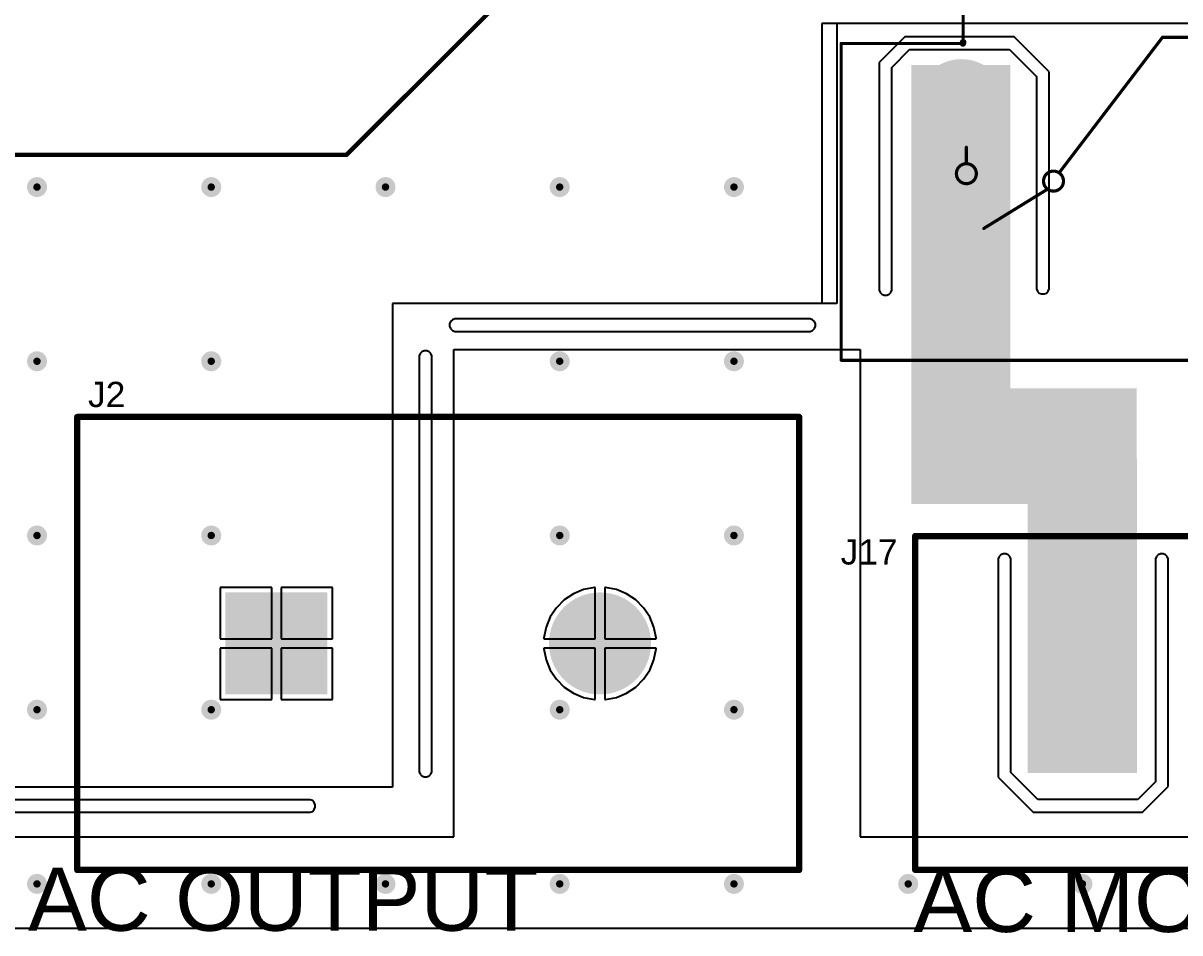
# Model space of a CAD drawing. Header units: millimetres. Extents: x -3 to 175, y -4 to 177.
# Drawn here: x 42.32 to 88.79, y -3.45 to 33.11 of the extents above; entities that cross this region are included whole.
import ezdxf

# ---------------------------------------------------------------- set-up
doc = ezdxf.new("R2010")
doc.units = ezdxf.units.MM
for name, color, linetype in [('BottomLayer', 5, 'Continuous'), ('BottomSolder', 6, 'Continuous'), ('MultiLayer', 9, 'Continuous'), ('PadHoleLayer', 156, 'Continuous'), ('TopLayer', 1, 'Continuous'), ('TopOverlay', 2, 'Continuous'), ('TopSolder', 216, 'Continuous'), ('ViaHoleLayer', 16, 'Continuous')]:
    doc.layers.add(name, color=color, linetype=linetype)
doc.styles.add('Arial', font='', dxfattribs={"height": 0.2})
doc.styles.get('Arial').set_extended_font_data('Arial')

# ---------------------------------------------------------------- blocks, each defined once
blk = doc.blocks.new('SLA_05VDC_SL_A_2')
at = {"layer": 'BottomLayer'}
h = blk.add_hatch(color=5, dxfattribs=at)
edge = h.paths.add_edge_path()
edge.add_arc((8.9, 7.6), 1.75, 0, 360)
h = blk.add_hatch(color=5, dxfattribs=at)
edge = h.paths.add_edge_path()
edge.add_arc((-8.9, 5.1), 1.75, 0, 360)
h = blk.add_hatch(color=5, dxfattribs=at)
edge = h.paths.add_edge_path()
edge.add_arc((-5.1, -7.6), 1.25, 0, 360)
h = blk.add_hatch(color=5, dxfattribs=at)
edge = h.paths.add_edge_path()
edge.add_arc((5.1, -7.6), 1.25, 0, 360)
at = {"layer": 'BottomSolder'}
h = blk.add_hatch(color=6, dxfattribs=at)
edge = h.paths.add_edge_path()
edge.add_arc((8.9, 7.6), 1.801, 0, 360)
h = blk.add_hatch(color=6, dxfattribs=at)
edge = h.paths.add_edge_path()
edge.add_arc((-8.9, 5.1), 1.801, 0, 360)
h = blk.add_hatch(color=6, dxfattribs=at)
edge = h.paths.add_edge_path()
edge.add_arc((-5.1, -7.6), 1.301, 0, 360)
h = blk.add_hatch(color=6, dxfattribs=at)
edge = h.paths.add_edge_path()
edge.add_arc((5.1, -7.6), 1.301, 0, 360)
at = {"layer": 'MultiLayer'}
h = blk.add_hatch(color=9, dxfattribs=at)
edge = h.paths.add_edge_path()
edge.add_arc((8.9, 7.6), 1.75, 0, 360)
h = blk.add_hatch(color=9, dxfattribs=at)
edge = h.paths.add_edge_path()
edge.add_arc((-8.9, 5.1), 1.75, 0, 360)
h = blk.add_hatch(color=9, dxfattribs=at)
edge = h.paths.add_edge_path()
edge.add_arc((-5.1, -7.6), 1.25, 0, 360)
h = blk.add_hatch(color=9, dxfattribs=at)
edge = h.paths.add_edge_path()
edge.add_arc((5.1, -7.6), 1.25, 0, 360)
at = {"layer": 'PadHoleLayer'}
h = blk.add_hatch(color=156, dxfattribs=at)
edge = h.paths.add_edge_path()
edge.add_arc((8.9, 7.6), 1.1, 0, 360)
h = blk.add_hatch(color=156, dxfattribs=at)
edge = h.paths.add_edge_path()
edge.add_arc((-8.9, 5.1), 1.1, 0, 360)
h = blk.add_hatch(color=156, dxfattribs=at)
edge = h.paths.add_edge_path()
edge.add_arc((-5.1, -7.6), 0.6, 0, 360)
h = blk.add_hatch(color=156, dxfattribs=at)
edge = h.paths.add_edge_path()
edge.add_arc((5.1, -7.6), 0.6, 0, 360)
at = {"layer": 'TopLayer'}
h = blk.add_hatch(color=1, dxfattribs=at)
edge = h.paths.add_edge_path()
edge.add_arc((8.9, 7.6), 1.75, 0, 360)
h = blk.add_hatch(color=1, dxfattribs=at)
edge = h.paths.add_edge_path()
edge.add_arc((-8.9, 5.1), 1.75, 0, 360)
h = blk.add_hatch(color=1, dxfattribs=at)
edge = h.paths.add_edge_path()
edge.add_arc((-5.1, -7.6), 1.25, 0, 360)
h = blk.add_hatch(color=1, dxfattribs=at)
edge = h.paths.add_edge_path()
edge.add_arc((5.1, -7.6), 1.25, 0, 360)
at = {"layer": 'TopSolder'}
h = blk.add_hatch(color=216, dxfattribs=at)
edge = h.paths.add_edge_path()
edge.add_arc((8.9, 7.6), 1.801, 0, 360)
h = blk.add_hatch(color=216, dxfattribs=at)
edge = h.paths.add_edge_path()
edge.add_arc((-8.9, 5.1), 1.801, 0, 360)
h = blk.add_hatch(color=216, dxfattribs=at)
edge = h.paths.add_edge_path()
edge.add_arc((-5.1, -7.6), 1.301, 0, 360)
h = blk.add_hatch(color=216, dxfattribs=at)
edge = h.paths.add_edge_path()
edge.add_arc((5.1, -7.6), 1.301, 0, 360)
at = {"layer": 'TopOverlay'}
for points, const_width in [([(-13.8, 17.899), (-13.8, 0.957)], 0.127), ([(13.701, 17.899), (-13.8, 17.899)], 0.127), ([(13.731, 17.899), (13.701, 17.899)], 0.127), ([(13.731, 17.899), (13.731, 5.174)], 0.127), ([(8.001, 12.601), (5.44, 11.023)], 0.127), ([(4.976, 10.368), (0.82, 4.92)], 0.127), ([(8.702, 10), (8.702, 9.341)], 0.127), ([(8.841, 5.123), (8.827, 5.123)], 0.254), ([(8.841, 5.174), (8.841, 5.123)], 0.254), ([(8.827, 5.123), (8.827, -14.051)], 0.127), ([(13.731, 5.174), (8.841, 5.174)], 0.127), ([(0.82, 4.92), (-6.7, 4.95)], 0.127), ([(-11.285, 0.95), (-13.792, 0.95)], 0.127), ([(-11.285, 0.95), (-11.285, -14.051)], 0.127), ([(-3.8, -7.18), (-3.8, -7.35)], 0.127), ([(-2.578, -7.18), (-3.8, -7.18)], 0.127), ([(3.7, -7.081), (2.421, -7.081)], 0.127), ([(3.7, -7.081), (3.7, -7.251)], 0.127), ([(8.827, -14.051), (-11.285, -14.051)], 0.127)]:
    blk.add_lwpolyline(points, dxfattribs=dict(at, const_width=const_width))
for points, const_width in [([(-13.832, 17.899, 1), (-13.768, 17.899, 1)], 0.0635), ([(-13.832, 17.899, 1), (-13.768, 17.899, 1)], 0.0635), ([(13.669, 17.899, 1), (13.733, 17.899, 1)], 0.0635), ([(13.669, 17.899, 1), (13.733, 17.899, 1)], 0.0635), ([(13.699, 17.899, 1), (13.763, 17.899, 1)], 0.0635), ([(13.699, 17.899, 1), (13.763, 17.899, 1)], 0.0635), ([(7.969, 12.601, 1), (8.033, 12.601, 1)], 0.0635), ([(5.602, 10.7, 1), (4.8, 10.7, 1)], 0.127), ([(4.768, 10.7, 1), (4.831, 10.7, 1)], 0.0635), ([(5.408, 11.023, 1), (5.472, 11.023, 1)], 0.0635), ([(5.57, 10.7, 1), (5.634, 10.7, 1)], 0.0635), ([(9.103, 10.401, 1), (8.3, 10.401, 1)], 0.127), ([(4.944, 10.368, 1), (5.008, 10.368, 1)], 0.0635), ([(8.268, 10.401, 1), (8.332, 10.401, 1)], 0.0635), ([(9.071, 10.401, 1), (9.134, 10.401, 1)], 0.0635), ([(8.67, 10, 1), (8.734, 10, 1)], 0.0635), ([(8.67, 9.341, 1), (8.734, 9.341, 1)], 0.0635), ([(8.763, 5.123, 1), (8.89, 5.123, 1)], 0.127), ([(8.777, 5.174, 1), (8.904, 5.174, 1)], 0.127), ([(8.777, 5.123, 1), (8.904, 5.123, 1)], 0.127), ([(8.777, 5.123, 1), (8.904, 5.123, 1)], 0.127), ([(8.795, 5.123, 1), (8.859, 5.123, 1)], 0.0635), ([(8.809, 5.174, 1), (8.873, 5.174, 1)], 0.0635), ([(13.699, 5.174, 1), (13.763, 5.174, 1)], 0.0635), ([(13.699, 5.174, 1), (13.763, 5.174, 1)], 0.0635), ([(-6.732, 4.95, 1), (-6.668, 4.95, 1)], 0.0635), ([(0.789, 4.92, 1), (0.852, 4.92, 1)], 0.0635), ([(0.789, 4.92, 1), (0.852, 4.92, 1)], 0.0635), ([(-13.832, 0.957, 1), (-13.768, 0.957, 1)], 0.0635), ([(-13.824, 0.95, 1), (-13.761, 0.95, 1)], 0.0635), ([(-11.317, 0.95, 1), (-11.253, 0.95, 1)], 0.0635), ([(-11.317, 0.95, 1), (-11.253, 0.95, 1)], 0.0635), ([(-3.832, -7.18, 1), (-3.768, -7.18, 1)], 0.0635), ([(-3.832, -7.18, 1), (-3.768, -7.18, 1)], 0.0635), ([(-3.832, -7.35, 1), (-3.768, -7.35, 1)], 0.0635), ([(-2.61, -7.18, 1), (-2.546, -7.18, 1)], 0.0635), ([(-2.61, -7.18, 1), (-2.546, -7.18, 1)], 0.0635), ([(-0.11, -7.081, 1), (-0.047, -7.081, 1)], 0.0635), ([(-0.11, -7.18, 1), (-0.047, -7.18, 1)], 0.0635), ([(2.389, -7.081, 1), (2.453, -7.081, 1)], 0.0635), ([(2.389, -7.081, 1), (2.453, -7.081, 1)], 0.0635), ([(3.668, -7.081, 1), (3.732, -7.081, 1)], 0.0635), ([(3.668, -7.081, 1), (3.732, -7.081, 1)], 0.0635), ([(3.668, -7.251, 1), (3.732, -7.251, 1)], 0.0635), ([(-11.317, -14.051, 1), (-11.253, -14.051, 1)], 0.0635), ([(-11.317, -14.051, 1), (-11.253, -14.051, 1)], 0.0635), ([(8.795, -14.051, 1), (8.859, -14.051, 1)], 0.0635), ([(8.795, -14.051, 1), (8.859, -14.051, 1)], 0.0635)]:
    blk.add_lwpolyline(points, format="xyb", close=True, dxfattribs=dict(at, const_width=const_width))
at = {"layer": 'TopOverlay', "const_width": 0.127}
for points in [[(-2.578, -7.18, -0.978734), (-0.078, -7.081)], [(-0.078, -7.18, -0.978734), (2.421, -7.081)]]:
    blk.add_lwpolyline(points, format="xyb", dxfattribs=at)
blk = doc.blocks.new('LHE10_20D0512_02_44')
at = {"layer": 'TopOverlay', "const_width": 0.175}
for points in [[(22.032, -22.75), (27.75, -17.032)], [(-27.75, -22.75), (22.032, -22.75)]]:
    blk.add_lwpolyline(points, dxfattribs=at)
at = {"layer": 'TopOverlay', "const_width": 0.0875}
blk.add_lwpolyline([(21.988, -22.75, 1), (22.076, -22.75, 1)], format="xyb", close=True, dxfattribs=at)
blk.add_lwpolyline([(21.988, -22.75, 1), (22.076, -22.75, 1)], format="xyb", close=True, dxfattribs=at)
blk = doc.blocks.new('KF58C_10_0_2P_104')
at = {"layer": 'BottomLayer'}
blk.add_hatch(color=5, dxfattribs=at).paths.add_polyline_path([(-6.5, 1.5), (-3.5, 1.5), (-3.5, -1.5), (-6.5, -1.5)])
h = blk.add_hatch(color=5, dxfattribs=at)
edge = h.paths.add_edge_path()
edge.add_arc((5, 0), 1.5, 0, 360)
at = {"layer": 'BottomSolder'}
blk.add_hatch(color=6, dxfattribs=at).paths.add_polyline_path([(-6.602, 1.602), (-3.398, 1.602), (-3.398, -1.602), (-6.602, -1.602)])
h = blk.add_hatch(color=6, dxfattribs=at)
edge = h.paths.add_edge_path()
edge.add_arc((5, 0), 1.602, 0, 360)
at = {"layer": 'MultiLayer'}
blk.add_hatch(color=9, dxfattribs=at).paths.add_polyline_path([(-6.5, 1.5), (-3.5, 1.5), (-3.5, -1.5), (-6.5, -1.5)])
h = blk.add_hatch(color=9, dxfattribs=at)
edge = h.paths.add_edge_path()
edge.add_arc((5, 0), 1.5, 0, 360)
at = {"layer": 'PadHoleLayer'}
h = blk.add_hatch(color=156, dxfattribs=at)
edge = h.paths.add_edge_path()
edge.add_arc((-5, 0), 0.9, 0, 360)
h = blk.add_hatch(color=156, dxfattribs=at)
edge = h.paths.add_edge_path()
edge.add_arc((5, 0), 0.9, 0, 360)
at = {"layer": 'TopLayer'}
blk.add_hatch(color=1, dxfattribs=at).paths.add_polyline_path([(-6.5, 1.5), (-3.5, 1.5), (-3.5, -1.5), (-6.5, -1.5)])
h = blk.add_hatch(color=1, dxfattribs=at)
edge = h.paths.add_edge_path()
edge.add_arc((5, 0), 1.5, 0, 360)
at = {"layer": 'TopSolder'}
blk.add_hatch(color=216, dxfattribs=at).paths.add_polyline_path([(-6.602, 1.602), (-3.398, 1.602), (-3.398, -1.602), (-6.602, -1.602)])
h = blk.add_hatch(color=216, dxfattribs=at)
edge = h.paths.add_edge_path()
edge.add_arc((5, 0), 1.602, 0, 360)
at = {"layer": 'TopOverlay', "const_width": 0.254}
for points in [[(11.633, 7.112), (-11.633, 7.112)], [(-11.633, 7.112), (-11.633, -6.299)], [(11.633, 7.112), (11.633, -6.299)], [(11.633, -6.299), (-11.633, -6.299)]]:
    blk.add_lwpolyline(points, dxfattribs=at)
at = {"layer": 'TopOverlay', "const_width": 0.127}
for points in [[(-11.697, 7.112, 1), (-11.57, 7.112, 1)], [(-11.697, 7.112, 1), (-11.57, 7.112, 1)], [(11.57, 7.112, 1), (11.697, 7.112, 1)], [(11.57, 7.112, 1), (11.697, 7.112, 1)], [(-11.697, -6.299, 1), (-11.57, -6.299, 1)], [(-11.697, -6.299, 1), (-11.57, -6.299, 1)], [(11.57, -6.299, 1), (11.697, -6.299, 1)], [(11.57, -6.299, 1), (11.697, -6.299, 1)]]:
    blk.add_lwpolyline(points, format="xyb", close=True, dxfattribs=at)
blk = doc.blocks.new('KF78C_13_0_2P_117')
at = {"layer": 'BottomLayer'}
blk.add_hatch(color=5, dxfattribs=at).paths.add_polyline_path([(-8.5, 2), (-4.5, 2), (-4.5, -2), (-8.5, -2)])
h = blk.add_hatch(color=5, dxfattribs=at)
edge = h.paths.add_edge_path()
edge.add_arc((6.5, 0), 2, 0, 360)
at = {"layer": 'BottomSolder'}
blk.add_hatch(color=6, dxfattribs=at).paths.add_polyline_path([(-8.551, 2.051), (-4.449, 2.051), (-4.449, -2.051), (-8.551, -2.051)])
h = blk.add_hatch(color=6, dxfattribs=at)
edge = h.paths.add_edge_path()
edge.add_arc((6.5, 0), 2.051, 0, 360)
at = {"layer": 'MultiLayer'}
blk.add_hatch(color=9, dxfattribs=at).paths.add_polyline_path([(-8.5, 2), (-4.5, 2), (-4.5, -2), (-8.5, -2)])
h = blk.add_hatch(color=9, dxfattribs=at)
edge = h.paths.add_edge_path()
edge.add_arc((6.5, 0), 2, 0, 360)
at = {"layer": 'PadHoleLayer'}
h = blk.add_hatch(color=156, dxfattribs=at)
edge = h.paths.add_edge_path()
edge.add_arc((-6.5, 0), 1.3, 0, 360)
h = blk.add_hatch(color=156, dxfattribs=at)
edge = h.paths.add_edge_path()
edge.add_arc((6.5, 0), 1.3, 0, 360)
at = {"layer": 'TopLayer'}
blk.add_hatch(color=1, dxfattribs=at).paths.add_polyline_path([(-8.5, 2), (-4.5, 2), (-4.5, -2), (-8.5, -2)])
h = blk.add_hatch(color=1, dxfattribs=at)
edge = h.paths.add_edge_path()
edge.add_arc((6.5, 0), 2, 0, 360)
at = {"layer": 'TopSolder'}
blk.add_hatch(color=216, dxfattribs=at).paths.add_polyline_path([(-8.551, 2.051), (-4.449, 2.051), (-4.449, -2.051), (-8.551, -2.051)])
h = blk.add_hatch(color=216, dxfattribs=at)
edge = h.paths.add_edge_path()
edge.add_arc((6.5, 0), 2.051, 0, 360)
at = {"layer": 'TopOverlay', "const_width": 0.254}
for points in [[(-14.5, -9.1), (-14.5, 9.1)], [(-14.5, 9.1), (14.5, 9.1)], [(14.5, -9.1), (14.5, 9.1)], [(-14.5, -9.1), (14.5, -9.1)]]:
    blk.add_lwpolyline(points, dxfattribs=at)
at = {"layer": 'TopOverlay', "const_width": 0.127}
for points in [[(-14.563, 9.1, 1), (-14.436, 9.1, 1)], [(-14.563, 9.1, 1), (-14.436, 9.1, 1)], [(14.437, 9.1, 1), (14.564, 9.1, 1)], [(14.437, 9.1, 1), (14.564, 9.1, 1)], [(-14.563, -9.1, 1), (-14.436, -9.1, 1)], [(-14.563, -9.1, 1), (-14.436, -9.1, 1)], [(14.437, -9.1, 1), (14.564, -9.1, 1)], [(14.437, -9.1, 1), (14.564, -9.1, 1)]]:
    blk.add_lwpolyline(points, format="xyb", close=True, dxfattribs=at)

msp = doc.modelspace()

# ---------------------------------------------------------------- hatches: boundary and pattern name
at = {"layer": 'BottomLayer'}
for points in [[(78.003, 13.792), (81.981, 13.792), (81.981, 31.42), (78.003, 31.42)], [(78.283, 13.792), (87.046, 13.792), (87.046, 18.44), (78.283, 18.44)], [(82.677, 2.972), (87.071, 2.972), (87.071, 15.621), (82.677, 15.621)]]:
    msp.add_hatch(color=5, dxfattribs=at).paths.add_polyline_path(points)
h = msp.add_hatch(color=5, dxfattribs=at)
edge = h.paths.add_edge_path()
edge.add_arc((42.873, 26.521), 0.3, 0, 360)
h = msp.add_hatch(color=5, dxfattribs=at)
edge = h.paths.add_edge_path()
edge.add_arc((49.873, 26.521), 0.3, 0, 360)
h = msp.add_hatch(color=5, dxfattribs=at)
edge = h.paths.add_edge_path()
edge.add_arc((56.873, 26.521), 0.3, 0, 360)
h = msp.add_hatch(color=5, dxfattribs=at)
edge = h.paths.add_edge_path()
edge.add_arc((63.873, 26.521), 0.3, 0, 360)
h = msp.add_hatch(color=5, dxfattribs=at)
edge = h.paths.add_edge_path()
edge.add_arc((70.873, 26.521), 0.3, 0, 360)
h = msp.add_hatch(color=5, dxfattribs=at)
edge = h.paths.add_edge_path()
edge.add_arc((42.873, 19.521), 0.3, 0, 360)
h = msp.add_hatch(color=5, dxfattribs=at)
edge = h.paths.add_edge_path()
edge.add_arc((49.873, 19.521), 0.3, 0, 360)
h = msp.add_hatch(color=5, dxfattribs=at)
edge = h.paths.add_edge_path()
edge.add_arc((63.873, 19.521), 0.3, 0, 360)
h = msp.add_hatch(color=5, dxfattribs=at)
edge = h.paths.add_edge_path()
edge.add_arc((70.873, 19.521), 0.3, 0, 360)
h = msp.add_hatch(color=5, dxfattribs=at)
edge = h.paths.add_edge_path()
edge.add_arc((42.873, 12.521), 0.3, 0, 360)
h = msp.add_hatch(color=5, dxfattribs=at)
edge = h.paths.add_edge_path()
edge.add_arc((49.873, 12.521), 0.3, 0, 360)
h = msp.add_hatch(color=5, dxfattribs=at)
edge = h.paths.add_edge_path()
edge.add_arc((63.873, 12.521), 0.3, 0, 360)
h = msp.add_hatch(color=5, dxfattribs=at)
edge = h.paths.add_edge_path()
edge.add_arc((70.873, 12.521), 0.3, 0, 360)
h = msp.add_hatch(color=5, dxfattribs=at)
edge = h.paths.add_edge_path()
edge.add_arc((42.873, 5.521), 0.3, 0, 360)
h = msp.add_hatch(color=5, dxfattribs=at)
edge = h.paths.add_edge_path()
edge.add_arc((49.873, 5.521), 0.3, 0, 360)
h = msp.add_hatch(color=5, dxfattribs=at)
edge = h.paths.add_edge_path()
edge.add_arc((63.873, 5.521), 0.3, 0, 360)
h = msp.add_hatch(color=5, dxfattribs=at)
edge = h.paths.add_edge_path()
edge.add_arc((70.873, 5.521), 0.3, 0, 360)
h = msp.add_hatch(color=5, dxfattribs=at)
edge = h.paths.add_edge_path()
edge.add_arc((42.873, -1.479), 0.3, 0, 360)
h = msp.add_hatch(color=5, dxfattribs=at)
edge = h.paths.add_edge_path()
edge.add_arc((49.873, -1.479), 0.3, 0, 360)
h = msp.add_hatch(color=5, dxfattribs=at)
edge = h.paths.add_edge_path()
edge.add_arc((56.873, -1.479), 0.3, 0, 360)
h = msp.add_hatch(color=5, dxfattribs=at)
edge = h.paths.add_edge_path()
edge.add_arc((63.873, -1.479), 0.3, 0, 360)
h = msp.add_hatch(color=5, dxfattribs=at)
edge = h.paths.add_edge_path()
edge.add_arc((70.873, -1.479), 0.3, 0, 360)
h = msp.add_hatch(color=5, dxfattribs=at)
edge = h.paths.add_edge_path()
edge.add_arc((77.873, -1.479), 0.3, 0, 360)
h = msp.add_hatch(color=5, dxfattribs=at)
edge = h.paths.add_edge_path()
edge.add_arc((84.873, -1.479), 0.3, 0, 360)
at = {"layer": 'BottomSolder'}
h = msp.add_hatch(color=6, dxfattribs=at)
edge = h.paths.add_edge_path()
edge.add_arc((42.873, 26.521), 0.402, 0, 360)
h = msp.add_hatch(color=6, dxfattribs=at)
edge = h.paths.add_edge_path()
edge.add_arc((49.873, 26.521), 0.402, 0, 360)
h = msp.add_hatch(color=6, dxfattribs=at)
edge = h.paths.add_edge_path()
edge.add_arc((56.873, 26.521), 0.402, 0, 360)
h = msp.add_hatch(color=6, dxfattribs=at)
edge = h.paths.add_edge_path()
edge.add_arc((63.873, 26.521), 0.402, 0, 360)
h = msp.add_hatch(color=6, dxfattribs=at)
edge = h.paths.add_edge_path()
edge.add_arc((70.873, 26.521), 0.402, 0, 360)
h = msp.add_hatch(color=6, dxfattribs=at)
edge = h.paths.add_edge_path()
edge.add_arc((42.873, 19.521), 0.402, 0, 360)
h = msp.add_hatch(color=6, dxfattribs=at)
edge = h.paths.add_edge_path()
edge.add_arc((49.873, 19.521), 0.402, 0, 360)
h = msp.add_hatch(color=6, dxfattribs=at)
edge = h.paths.add_edge_path()
edge.add_arc((63.873, 19.521), 0.402, 0, 360)
h = msp.add_hatch(color=6, dxfattribs=at)
edge = h.paths.add_edge_path()
edge.add_arc((70.873, 19.521), 0.402, 0, 360)
h = msp.add_hatch(color=6, dxfattribs=at)
edge = h.paths.add_edge_path()
edge.add_arc((42.873, 12.521), 0.402, 0, 360)
h = msp.add_hatch(color=6, dxfattribs=at)
edge = h.paths.add_edge_path()
edge.add_arc((49.873, 12.521), 0.402, 0, 360)
h = msp.add_hatch(color=6, dxfattribs=at)
edge = h.paths.add_edge_path()
edge.add_arc((63.873, 12.521), 0.402, 0, 360)
h = msp.add_hatch(color=6, dxfattribs=at)
edge = h.paths.add_edge_path()
edge.add_arc((70.873, 12.521), 0.402, 0, 360)
h = msp.add_hatch(color=6, dxfattribs=at)
edge = h.paths.add_edge_path()
edge.add_arc((42.873, 5.521), 0.402, 0, 360)
h = msp.add_hatch(color=6, dxfattribs=at)
edge = h.paths.add_edge_path()
edge.add_arc((49.873, 5.521), 0.402, 0, 360)
h = msp.add_hatch(color=6, dxfattribs=at)
edge = h.paths.add_edge_path()
edge.add_arc((63.873, 5.521), 0.402, 0, 360)
h = msp.add_hatch(color=6, dxfattribs=at)
edge = h.paths.add_edge_path()
edge.add_arc((70.873, 5.521), 0.402, 0, 360)
h = msp.add_hatch(color=6, dxfattribs=at)
edge = h.paths.add_edge_path()
edge.add_arc((42.873, -1.479), 0.402, 0, 360)
h = msp.add_hatch(color=6, dxfattribs=at)
edge = h.paths.add_edge_path()
edge.add_arc((49.873, -1.479), 0.402, 0, 360)
h = msp.add_hatch(color=6, dxfattribs=at)
edge = h.paths.add_edge_path()
edge.add_arc((56.873, -1.479), 0.402, 0, 360)
h = msp.add_hatch(color=6, dxfattribs=at)
edge = h.paths.add_edge_path()
edge.add_arc((63.873, -1.479), 0.402, 0, 360)
h = msp.add_hatch(color=6, dxfattribs=at)
edge = h.paths.add_edge_path()
edge.add_arc((70.873, -1.479), 0.402, 0, 360)
h = msp.add_hatch(color=6, dxfattribs=at)
edge = h.paths.add_edge_path()
edge.add_arc((77.873, -1.479), 0.402, 0, 360)
h = msp.add_hatch(color=6, dxfattribs=at)
edge = h.paths.add_edge_path()
edge.add_arc((84.873, -1.479), 0.402, 0, 360)
at = {"layer": 'TopLayer'}
for points in [[(78.003, 13.792), (81.981, 13.792), (81.981, 31.394), (78.003, 31.394)], [(78.283, 13.792), (87.046, 13.792), (87.046, 18.44), (78.283, 18.44)], [(82.677, 2.972), (87.071, 2.972), (87.071, 15.621), (82.677, 15.621)]]:
    msp.add_hatch(color=1, dxfattribs=at).paths.add_polyline_path(points)
h = msp.add_hatch(color=1, dxfattribs=at)
edge = h.paths.add_edge_path()
edge.add_arc((42.873, 26.521), 0.3, 0, 360)
h = msp.add_hatch(color=1, dxfattribs=at)
edge = h.paths.add_edge_path()
edge.add_arc((49.873, 26.521), 0.3, 0, 360)
h = msp.add_hatch(color=1, dxfattribs=at)
edge = h.paths.add_edge_path()
edge.add_arc((56.873, 26.521), 0.3, 0, 360)
h = msp.add_hatch(color=1, dxfattribs=at)
edge = h.paths.add_edge_path()
edge.add_arc((63.873, 26.521), 0.3, 0, 360)
h = msp.add_hatch(color=1, dxfattribs=at)
edge = h.paths.add_edge_path()
edge.add_arc((70.873, 26.521), 0.3, 0, 360)
h = msp.add_hatch(color=1, dxfattribs=at)
edge = h.paths.add_edge_path()
edge.add_arc((42.873, 19.521), 0.3, 0, 360)
h = msp.add_hatch(color=1, dxfattribs=at)
edge = h.paths.add_edge_path()
edge.add_arc((49.873, 19.521), 0.3, 0, 360)
h = msp.add_hatch(color=1, dxfattribs=at)
edge = h.paths.add_edge_path()
edge.add_arc((63.873, 19.521), 0.3, 0, 360)
h = msp.add_hatch(color=1, dxfattribs=at)
edge = h.paths.add_edge_path()
edge.add_arc((70.873, 19.521), 0.3, 0, 360)
h = msp.add_hatch(color=1, dxfattribs=at)
edge = h.paths.add_edge_path()
edge.add_arc((42.873, 12.521), 0.3, 0, 360)
h = msp.add_hatch(color=1, dxfattribs=at)
edge = h.paths.add_edge_path()
edge.add_arc((49.873, 12.521), 0.3, 0, 360)
h = msp.add_hatch(color=1, dxfattribs=at)
edge = h.paths.add_edge_path()
edge.add_arc((63.873, 12.521), 0.3, 0, 360)
h = msp.add_hatch(color=1, dxfattribs=at)
edge = h.paths.add_edge_path()
edge.add_arc((70.873, 12.521), 0.3, 0, 360)
h = msp.add_hatch(color=1, dxfattribs=at)
edge = h.paths.add_edge_path()
edge.add_arc((42.873, 5.521), 0.3, 0, 360)
h = msp.add_hatch(color=1, dxfattribs=at)
edge = h.paths.add_edge_path()
edge.add_arc((49.873, 5.521), 0.3, 0, 360)
h = msp.add_hatch(color=1, dxfattribs=at)
edge = h.paths.add_edge_path()
edge.add_arc((63.873, 5.521), 0.3, 0, 360)
h = msp.add_hatch(color=1, dxfattribs=at)
edge = h.paths.add_edge_path()
edge.add_arc((70.873, 5.521), 0.3, 0, 360)
h = msp.add_hatch(color=1, dxfattribs=at)
edge = h.paths.add_edge_path()
edge.add_arc((42.873, -1.479), 0.3, 0, 360)
h = msp.add_hatch(color=1, dxfattribs=at)
edge = h.paths.add_edge_path()
edge.add_arc((49.873, -1.479), 0.3, 0, 360)
h = msp.add_hatch(color=1, dxfattribs=at)
edge = h.paths.add_edge_path()
edge.add_arc((56.873, -1.479), 0.3, 0, 360)
h = msp.add_hatch(color=1, dxfattribs=at)
edge = h.paths.add_edge_path()
edge.add_arc((63.873, -1.479), 0.3, 0, 360)
h = msp.add_hatch(color=1, dxfattribs=at)
edge = h.paths.add_edge_path()
edge.add_arc((70.873, -1.479), 0.3, 0, 360)
h = msp.add_hatch(color=1, dxfattribs=at)
edge = h.paths.add_edge_path()
edge.add_arc((77.873, -1.479), 0.3, 0, 360)
h = msp.add_hatch(color=1, dxfattribs=at)
edge = h.paths.add_edge_path()
edge.add_arc((84.873, -1.479), 0.3, 0, 360)
at = {"layer": 'TopSolder'}
h = msp.add_hatch(color=216, dxfattribs=at)
edge = h.paths.add_edge_path()
edge.add_arc((42.873, 26.521), 0.402, 0, 360)
h = msp.add_hatch(color=216, dxfattribs=at)
edge = h.paths.add_edge_path()
edge.add_arc((49.873, 26.521), 0.402, 0, 360)
h = msp.add_hatch(color=216, dxfattribs=at)
edge = h.paths.add_edge_path()
edge.add_arc((56.873, 26.521), 0.402, 0, 360)
h = msp.add_hatch(color=216, dxfattribs=at)
edge = h.paths.add_edge_path()
edge.add_arc((63.873, 26.521), 0.402, 0, 360)
h = msp.add_hatch(color=216, dxfattribs=at)
edge = h.paths.add_edge_path()
edge.add_arc((70.873, 26.521), 0.402, 0, 360)
h = msp.add_hatch(color=216, dxfattribs=at)
edge = h.paths.add_edge_path()
edge.add_arc((42.873, 19.521), 0.402, 0, 360)
h = msp.add_hatch(color=216, dxfattribs=at)
edge = h.paths.add_edge_path()
edge.add_arc((49.873, 19.521), 0.402, 0, 360)
h = msp.add_hatch(color=216, dxfattribs=at)
edge = h.paths.add_edge_path()
edge.add_arc((63.873, 19.521), 0.402, 0, 360)
h = msp.add_hatch(color=216, dxfattribs=at)
edge = h.paths.add_edge_path()
edge.add_arc((70.873, 19.521), 0.402, 0, 360)
h = msp.add_hatch(color=216, dxfattribs=at)
edge = h.paths.add_edge_path()
edge.add_arc((42.873, 12.521), 0.402, 0, 360)
h = msp.add_hatch(color=216, dxfattribs=at)
edge = h.paths.add_edge_path()
edge.add_arc((49.873, 12.521), 0.402, 0, 360)
h = msp.add_hatch(color=216, dxfattribs=at)
edge = h.paths.add_edge_path()
edge.add_arc((63.873, 12.521), 0.402, 0, 360)
h = msp.add_hatch(color=216, dxfattribs=at)
edge = h.paths.add_edge_path()
edge.add_arc((70.873, 12.521), 0.402, 0, 360)
h = msp.add_hatch(color=216, dxfattribs=at)
edge = h.paths.add_edge_path()
edge.add_arc((42.873, 5.521), 0.402, 0, 360)
h = msp.add_hatch(color=216, dxfattribs=at)
edge = h.paths.add_edge_path()
edge.add_arc((49.873, 5.521), 0.402, 0, 360)
h = msp.add_hatch(color=216, dxfattribs=at)
edge = h.paths.add_edge_path()
edge.add_arc((63.873, 5.521), 0.402, 0, 360)
h = msp.add_hatch(color=216, dxfattribs=at)
edge = h.paths.add_edge_path()
edge.add_arc((70.873, 5.521), 0.402, 0, 360)
h = msp.add_hatch(color=216, dxfattribs=at)
edge = h.paths.add_edge_path()
edge.add_arc((42.873, -1.479), 0.402, 0, 360)
h = msp.add_hatch(color=216, dxfattribs=at)
edge = h.paths.add_edge_path()
edge.add_arc((49.873, -1.479), 0.402, 0, 360)
h = msp.add_hatch(color=216, dxfattribs=at)
edge = h.paths.add_edge_path()
edge.add_arc((56.873, -1.479), 0.402, 0, 360)
h = msp.add_hatch(color=216, dxfattribs=at)
edge = h.paths.add_edge_path()
edge.add_arc((63.873, -1.479), 0.402, 0, 360)
h = msp.add_hatch(color=216, dxfattribs=at)
edge = h.paths.add_edge_path()
edge.add_arc((70.873, -1.479), 0.402, 0, 360)
h = msp.add_hatch(color=216, dxfattribs=at)
edge = h.paths.add_edge_path()
edge.add_arc((77.873, -1.479), 0.402, 0, 360)
h = msp.add_hatch(color=216, dxfattribs=at)
edge = h.paths.add_edge_path()
edge.add_arc((84.873, -1.479), 0.402, 0, 360)
at = {"layer": 'ViaHoleLayer'}
h = msp.add_hatch(color=16, dxfattribs=at)
edge = h.paths.add_edge_path()
edge.add_arc((42.873, 26.521), 0.15, 0, 360)
h = msp.add_hatch(color=16, dxfattribs=at)
edge = h.paths.add_edge_path()
edge.add_arc((49.873, 26.521), 0.15, 0, 360)
h = msp.add_hatch(color=16, dxfattribs=at)
edge = h.paths.add_edge_path()
edge.add_arc((56.873, 26.521), 0.15, 0, 360)
h = msp.add_hatch(color=16, dxfattribs=at)
edge = h.paths.add_edge_path()
edge.add_arc((63.873, 26.521), 0.15, 0, 360)
h = msp.add_hatch(color=16, dxfattribs=at)
edge = h.paths.add_edge_path()
edge.add_arc((70.873, 26.521), 0.15, 0, 360)
h = msp.add_hatch(color=16, dxfattribs=at)
edge = h.paths.add_edge_path()
edge.add_arc((42.873, 19.521), 0.15, 0, 360)
h = msp.add_hatch(color=16, dxfattribs=at)
edge = h.paths.add_edge_path()
edge.add_arc((49.873, 19.521), 0.15, 0, 360)
h = msp.add_hatch(color=16, dxfattribs=at)
edge = h.paths.add_edge_path()
edge.add_arc((63.873, 19.521), 0.15, 0, 360)
h = msp.add_hatch(color=16, dxfattribs=at)
edge = h.paths.add_edge_path()
edge.add_arc((70.873, 19.521), 0.15, 0, 360)
h = msp.add_hatch(color=16, dxfattribs=at)
edge = h.paths.add_edge_path()
edge.add_arc((42.873, 12.521), 0.15, 0, 360)
h = msp.add_hatch(color=16, dxfattribs=at)
edge = h.paths.add_edge_path()
edge.add_arc((49.873, 12.521), 0.15, 0, 360)
h = msp.add_hatch(color=16, dxfattribs=at)
edge = h.paths.add_edge_path()
edge.add_arc((63.873, 12.521), 0.15, 0, 360)
h = msp.add_hatch(color=16, dxfattribs=at)
edge = h.paths.add_edge_path()
edge.add_arc((70.873, 12.521), 0.15, 0, 360)
h = msp.add_hatch(color=16, dxfattribs=at)
edge = h.paths.add_edge_path()
edge.add_arc((42.873, 5.521), 0.15, 0, 360)
h = msp.add_hatch(color=16, dxfattribs=at)
edge = h.paths.add_edge_path()
edge.add_arc((49.873, 5.521), 0.15, 0, 360)
h = msp.add_hatch(color=16, dxfattribs=at)
edge = h.paths.add_edge_path()
edge.add_arc((63.873, 5.521), 0.15, 0, 360)
h = msp.add_hatch(color=16, dxfattribs=at)
edge = h.paths.add_edge_path()
edge.add_arc((70.873, 5.521), 0.15, 0, 360)
h = msp.add_hatch(color=16, dxfattribs=at)
edge = h.paths.add_edge_path()
edge.add_arc((42.873, -1.479), 0.15, 0, 360)
h = msp.add_hatch(color=16, dxfattribs=at)
edge = h.paths.add_edge_path()
edge.add_arc((49.873, -1.479), 0.15, 0, 360)
h = msp.add_hatch(color=16, dxfattribs=at)
edge = h.paths.add_edge_path()
edge.add_arc((56.873, -1.479), 0.15, 0, 360)
h = msp.add_hatch(color=16, dxfattribs=at)
edge = h.paths.add_edge_path()
edge.add_arc((63.873, -1.479), 0.15, 0, 360)
h = msp.add_hatch(color=16, dxfattribs=at)
edge = h.paths.add_edge_path()
edge.add_arc((70.873, -1.479), 0.15, 0, 360)
h = msp.add_hatch(color=16, dxfattribs=at)
edge = h.paths.add_edge_path()
edge.add_arc((77.873, -1.479), 0.15, 0, 360)
h = msp.add_hatch(color=16, dxfattribs=at)
edge = h.paths.add_edge_path()
edge.add_arc((84.873, -1.479), 0.15, 0, 360)

# ---------------------------------------------------------------- linework, layer by layer
at = {"layer": 'BottomLayer'}
for p, q in [((90.475, 33.096), (75.006, 33.096)), ((75.006, 33.096), (75.006, 21.844)), ((75.006, 21.844), (57.15, 21.844)), ((57.15, 21.844), (57.15, 2.413)), ((59.614, 0.406), (59.614, 19.99)), ((59.614, 19.99), (75.946, 19.99)), ((75.946, 19.99), (75.946, 0.406)), ((52.301, 10.437), (50.237, 10.437)), ((50.237, 10.437), (50.237, 8.373)), ((52.301, 8.373), (52.301, 10.437)), ((54.745, 10.437), (52.682, 10.437)), ((52.682, 10.437), (52.682, 8.373)), ((54.745, 8.373), (54.745, 10.437)), ((64.834, 10.35), (64.424, 10.18)), ((65.269, 10.437), (64.834, 10.35)), ((65.301, 10.437), (65.269, 10.437)), ((65.301, 8.373), (65.301, 10.437)), ((65.713, 10.437), (65.682, 10.437)), ((65.682, 10.437), (65.682, 8.373)), ((66.149, 10.35), (65.713, 10.437)), ((66.559, 10.18), (66.149, 10.35)), ((64.054, 9.934), (63.74, 9.62)), ((64.424, 10.18), (64.054, 9.934)), ((66.928, 9.934), (66.559, 10.18)), ((67.242, 9.62), (66.928, 9.934)), ((63.74, 9.62), (63.494, 9.25)), ((67.489, 9.25), (67.242, 9.62)), ((63.324, 8.84), (63.237, 8.405)), ((63.494, 9.25), (63.324, 8.84)), ((67.659, 8.84), (67.489, 9.25)), ((67.745, 8.405), (67.659, 8.84)), ((50.237, 8.373), (52.301, 8.373)), ((52.682, 8.373), (54.745, 8.373)), ((63.237, 8.405), (63.237, 8.373)), ((63.237, 8.373), (65.301, 8.373)), ((65.682, 8.373), (67.745, 8.373)), ((67.745, 8.373), (67.745, 8.405)), ((52.301, 7.992), (50.237, 7.992)), ((50.237, 7.992), (50.237, 5.929)), ((52.301, 5.929), (52.301, 7.992)), ((54.745, 7.992), (52.682, 7.992)), ((52.682, 7.992), (52.682, 5.929)), ((54.745, 5.929), (54.745, 7.992)), ((65.301, 7.992), (63.237, 7.992)), ((63.237, 7.992), (63.237, 7.961)), ((63.237, 7.961), (63.324, 7.525)), ((65.301, 5.929), (65.301, 7.992)), ((67.745, 7.992), (65.682, 7.992)), ((65.682, 7.992), (65.682, 5.929)), ((67.659, 7.525), (67.745, 7.961)), ((67.745, 7.961), (67.745, 7.992)), ((63.324, 7.525), (63.494, 7.115)), ((67.489, 7.115), (67.659, 7.525)), ((63.494, 7.115), (63.74, 6.746)), ((67.242, 6.746), (67.489, 7.115)), ((63.74, 6.746), (64.054, 6.432)), ((66.928, 6.432), (67.242, 6.746)), ((64.054, 6.432), (64.424, 6.185)), ((64.424, 6.185), (64.834, 6.015)), ((66.149, 6.015), (66.559, 6.185)), ((66.559, 6.185), (66.928, 6.432)), ((50.237, 5.929), (52.301, 5.929)), ((52.682, 5.929), (54.745, 5.929)), ((64.834, 6.015), (65.269, 5.929)), ((65.269, 5.929), (65.301, 5.929)), ((65.682, 5.929), (65.713, 5.929)), ((65.713, 5.929), (66.149, 6.015)), ((57.15, 2.413), (25.171, 2.413)), ((22.377, 0.406), (59.614, 0.406)), ((75.946, 0.406), (90.653, 0.406)), ((174.925, -3.272), (-2.814, -3.272))]:
    msp.add_line(p, q, dxfattribs=at)
at = {"layer": 'MultiLayer'}
for p, q in [((77.733, 32.552), (76.704, 31.523)), ((82.133, 32.552), (77.733, 32.552)), ((82.508, 32.177), (82.133, 32.552)), ((83.537, 31.148), (82.508, 32.177)), ((77.212, 31.331), (77.924, 32.044)), ((77.924, 32.044), (81.941, 32.044)), ((81.941, 32.044), (83.029, 30.957)), ((76.704, 31.523), (76.708, 22.428)), ((77.212, 22.428), (77.212, 31.331)), ((83.537, 22.479), (83.537, 31.148)), ((83.029, 30.957), (83.029, 22.479)), ((76.708, 22.428), (76.708, 22.378)), ((76.708, 22.378), (76.747, 22.284)), ((77.177, 22.284), (77.216, 22.378)), ((77.216, 22.428), (77.212, 22.428)), ((77.216, 22.378), (77.216, 22.428)), ((77.216, 22.428), (77.216, 22.428)), ((83.029, 22.479), (83.029, 22.428)), ((83.029, 22.428), (83.067, 22.335)), ((83.067, 22.335), (83.139, 22.264)), ((83.427, 22.264), (83.498, 22.335)), ((83.498, 22.335), (83.537, 22.428)), ((83.537, 22.428), (83.537, 22.479)), ((83.537, 22.479), (83.537, 22.479)), ((76.747, 22.284), (76.818, 22.213)), ((76.818, 22.213), (76.911, 22.174)), ((76.911, 22.174), (76.962, 22.174)), ((76.962, 22.174), (77.013, 22.174)), ((77.013, 22.174), (77.106, 22.213)), ((77.106, 22.213), (77.177, 22.284)), ((83.139, 22.264), (83.232, 22.225)), ((83.232, 22.225), (83.283, 22.225)), ((83.283, 22.225), (83.333, 22.225)), ((83.333, 22.225), (83.427, 22.264)), ((59.488, 21.12), (59.449, 21.026)), ((59.449, 21.026), (59.449, 20.976)), ((59.449, 20.976), (59.449, 20.976)), ((59.449, 20.976), (59.449, 20.925)), ((59.449, 20.925), (59.488, 20.832)), ((59.559, 21.191), (59.488, 21.12)), ((59.653, 21.23), (59.559, 21.191)), ((59.703, 21.23), (59.653, 21.23)), ((73.889, 21.23), (59.703, 21.23)), ((73.939, 21.23), (73.889, 21.23)), ((73.889, 21.23), (73.889, 21.23)), ((74.032, 21.191), (73.939, 21.23)), ((74.104, 21.12), (74.032, 21.191)), ((74.143, 21.026), (74.104, 21.12)), ((74.104, 20.832), (74.143, 20.925)), ((74.143, 20.976), (74.143, 21.026)), ((74.143, 20.925), (74.143, 20.976)), ((59.488, 20.832), (59.559, 20.76)), ((59.559, 20.76), (59.653, 20.722)), ((59.653, 20.722), (59.703, 20.722)), ((59.703, 20.722), (59.703, 20.722)), ((59.703, 20.722), (73.889, 20.722)), ((73.889, 20.722), (73.939, 20.722)), ((73.939, 20.722), (74.032, 20.76)), ((74.032, 20.76), (74.104, 20.832)), ((58.267, 19.833), (58.228, 19.74)), ((58.228, 19.74), (58.228, 19.689)), ((58.228, 19.689), (58.228, 3.076)), ((58.228, 19.689), (58.228, 19.689)), ((58.338, 19.904), (58.267, 19.833)), ((58.431, 19.943), (58.338, 19.904)), ((58.482, 19.943), (58.431, 19.943)), ((58.532, 19.943), (58.482, 19.943)), ((58.626, 19.904), (58.532, 19.943)), ((58.697, 19.833), (58.626, 19.904)), ((58.736, 19.74), (58.697, 19.833)), ((58.736, 19.689), (58.736, 19.74)), ((58.736, 3.076), (58.736, 19.689)), ((81.526, 11.675), (81.487, 11.582)), ((81.597, 11.747), (81.526, 11.675)), ((81.691, 11.786), (81.597, 11.747)), ((81.741, 11.786), (81.691, 11.786)), ((81.792, 11.786), (81.741, 11.786)), ((81.885, 11.747), (81.792, 11.786)), ((81.956, 11.675), (81.885, 11.747)), ((81.995, 11.582), (81.956, 11.675)), ((87.846, 11.675), (87.808, 11.582)), ((87.918, 11.747), (87.846, 11.675)), ((88.011, 11.786), (87.918, 11.747)), ((88.062, 11.786), (88.011, 11.786)), ((88.112, 11.786), (88.062, 11.786)), ((88.206, 11.747), (88.112, 11.786)), ((88.277, 11.675), (88.206, 11.747)), ((88.316, 11.582), (88.277, 11.675)), ((81.487, 11.582), (81.487, 11.532)), ((81.487, 11.532), (81.487, 11.532)), ((81.487, 11.532), (81.487, 2.812)), ((81.995, 11.532), (81.995, 11.582)), ((81.995, 3.003), (81.995, 11.532)), ((87.808, 11.582), (87.808, 11.532)), ((87.808, 11.532), (87.808, 11.532)), ((87.808, 11.532), (87.812, 11.532)), ((87.812, 11.532), (87.812, 2.628)), ((88.316, 11.532), (88.316, 11.582)), ((88.32, 11.532), (88.316, 11.532)), ((88.32, 2.437), (88.32, 11.532)), ((58.228, 3.076), (58.228, 3.026)), ((58.228, 3.026), (58.267, 2.933)), ((58.267, 2.933), (58.338, 2.861)), ((58.338, 2.861), (58.431, 2.822)), ((58.431, 2.822), (58.482, 2.822)), ((58.482, 2.822), (58.532, 2.822)), ((58.532, 2.822), (58.626, 2.861)), ((58.626, 2.861), (58.697, 2.933)), ((58.697, 2.933), (58.736, 3.026)), ((58.736, 3.026), (58.736, 3.076)), ((58.736, 3.076), (58.736, 3.076)), ((81.487, 2.812), (82.516, 1.783)), ((83.082, 1.916), (81.995, 3.003)), ((87.812, 2.628), (87.099, 1.916)), ((87.291, 1.408), (88.32, 2.437)), ((53.798, 1.905), (27.026, 1.905)), ((53.849, 1.905), (53.798, 1.905)), ((53.798, 1.905), (53.798, 1.905)), ((53.942, 1.866), (53.849, 1.905)), ((54.014, 1.795), (53.942, 1.866)), ((87.099, 1.916), (83.082, 1.916)), ((27.026, 1.397), (53.798, 1.397)), ((53.798, 1.397), (53.849, 1.397)), ((53.849, 1.397), (53.942, 1.436)), ((53.942, 1.436), (54.014, 1.507)), ((54.052, 1.702), (54.014, 1.795)), ((54.014, 1.507), (54.052, 1.6)), ((54.052, 1.651), (54.052, 1.702)), ((54.052, 1.6), (54.052, 1.651)), ((82.516, 1.783), (82.891, 1.408)), ((82.891, 1.408), (87.291, 1.408))]:
    msp.add_line(p, q, dxfattribs=at)
at = {"layer": 'TopLayer'}
for p, q in [((90.475, 33.096), (74.397, 33.096)), ((74.397, 33.096), (74.397, 21.844)), ((74.397, 21.844), (57.15, 21.844)), ((57.15, 21.844), (57.15, 2.413)), ((59.614, 0.406), (59.614, 19.99)), ((59.614, 19.99), (75.946, 19.99)), ((75.946, 19.99), (75.946, 0.406)), ((52.301, 10.437), (50.237, 10.437)), ((50.237, 10.437), (50.237, 8.373)), ((52.301, 8.373), (52.301, 10.437)), ((54.745, 10.437), (52.682, 10.437)), ((52.682, 10.437), (52.682, 8.373)), ((54.745, 8.373), (54.745, 10.437)), ((64.834, 10.35), (64.424, 10.18)), ((65.269, 10.437), (64.834, 10.35)), ((65.301, 10.437), (65.269, 10.437)), ((65.301, 8.373), (65.301, 10.437)), ((65.713, 10.437), (65.682, 10.437)), ((65.682, 10.437), (65.682, 8.373)), ((66.149, 10.35), (65.713, 10.437)), ((66.559, 10.18), (66.149, 10.35)), ((64.054, 9.934), (63.74, 9.62)), ((64.424, 10.18), (64.054, 9.934)), ((66.928, 9.934), (66.559, 10.18)), ((67.242, 9.62), (66.928, 9.934)), ((63.74, 9.62), (63.494, 9.25)), ((67.489, 9.25), (67.242, 9.62)), ((63.324, 8.84), (63.237, 8.405)), ((63.494, 9.25), (63.324, 8.84)), ((67.659, 8.84), (67.489, 9.25)), ((67.745, 8.405), (67.659, 8.84)), ((50.237, 8.373), (52.301, 8.373)), ((52.682, 8.373), (54.745, 8.373)), ((63.237, 8.405), (63.237, 8.373)), ((63.237, 8.373), (65.301, 8.373)), ((65.682, 8.373), (67.745, 8.373)), ((67.745, 8.373), (67.745, 8.405)), ((52.301, 7.992), (50.237, 7.992)), ((50.237, 7.992), (50.237, 5.929)), ((52.301, 5.929), (52.301, 7.992)), ((54.745, 7.992), (52.682, 7.992)), ((52.682, 7.992), (52.682, 5.929)), ((54.745, 5.929), (54.745, 7.992)), ((65.301, 7.992), (63.237, 7.992)), ((63.237, 7.992), (63.237, 7.961)), ((63.237, 7.961), (63.324, 7.525)), ((65.301, 5.929), (65.301, 7.992)), ((67.745, 7.992), (65.682, 7.992)), ((65.682, 7.992), (65.682, 5.929)), ((67.659, 7.525), (67.745, 7.961)), ((67.745, 7.961), (67.745, 7.992)), ((63.324, 7.525), (63.494, 7.115)), ((67.489, 7.115), (67.659, 7.525)), ((63.494, 7.115), (63.74, 6.746)), ((67.242, 6.746), (67.489, 7.115)), ((63.74, 6.746), (64.054, 6.432)), ((66.928, 6.432), (67.242, 6.746)), ((64.054, 6.432), (64.424, 6.185)), ((64.424, 6.185), (64.834, 6.015)), ((66.149, 6.015), (66.559, 6.185)), ((66.559, 6.185), (66.928, 6.432)), ((50.237, 5.929), (52.301, 5.929)), ((52.682, 5.929), (54.745, 5.929)), ((64.834, 6.015), (65.269, 5.929)), ((65.269, 5.929), (65.301, 5.929)), ((65.682, 5.929), (65.713, 5.929)), ((65.713, 5.929), (66.149, 6.015)), ((57.15, 2.413), (25.171, 2.413)), ((22.377, 0.406), (59.614, 0.406)), ((75.946, 0.406), (90.653, 0.406)), ((174.925, -3.272), (-2.814, -3.272))]:
    msp.add_line(p, q, dxfattribs=at)

# ---------------------------------------------------------------- block references
for name, p in [('LHE10_20D0512_02_44', (33.283, 50.571)), ('KF78C_13_0_2P_117', (58.991, 8.183))]:
    msp.add_blockref(name, p)
at = {"rotation": 180}
for name, p in [('SLA_05VDC_SL_A_2', (88.912, 37.46)), ('KF58C_10_0_2P_104', (89.789, 6.198))]:
    msp.add_blockref(name, p, dxfattribs=at)

# ---------------------------------------------------------------- texts
at = {"layer": 'TopOverlay', "style": 'Arial'}
for s, p in [('J2', (44.924, 17.679)), ('J17', (75.159, 11.354))]:
    msp.add_text(s, height=1.016, dxfattribs=at).set_placement(p)
for s, p in [('AC OUTPUT', (42.51, -3.361)), ('AC MOTOR', (78.08, -3.41))]:
    msp.add_text(s, height=2.54, rotation=360, dxfattribs=at).set_placement(p)

doc.saveas('drawing.dxf')
